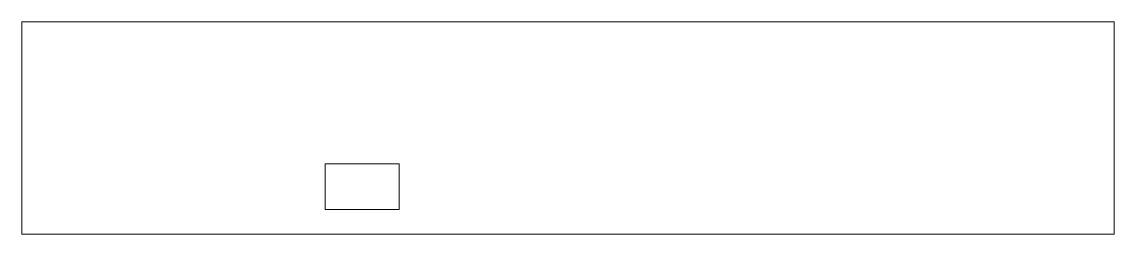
# Model space of a CAD drawing. Header units: millimetres. Extents: x -105 to 75, y 24 to 59.
import ezdxf

# ---------------------------------------------------------------- set-up
doc = ezdxf.new("R2010")
doc.units = ezdxf.units.MM

msp = doc.modelspace()

# ---------------------------------------------------------------- linework, layer by layer
at = {"color": 7, "linetype": 'Continuous', "lineweight": 15}
for points in [[(-104.69, 23.61), (75.31, 23.61), (75.31, 58.61), (-104.69, 58.61)], [(-42.49, 27.68), (-42.49, 35.21), (-54.69, 35.21), (-54.69, 27.68)]]:
    msp.add_lwpolyline(points, close=True, dxfattribs=at)

doc.saveas('drawing.dxf')
